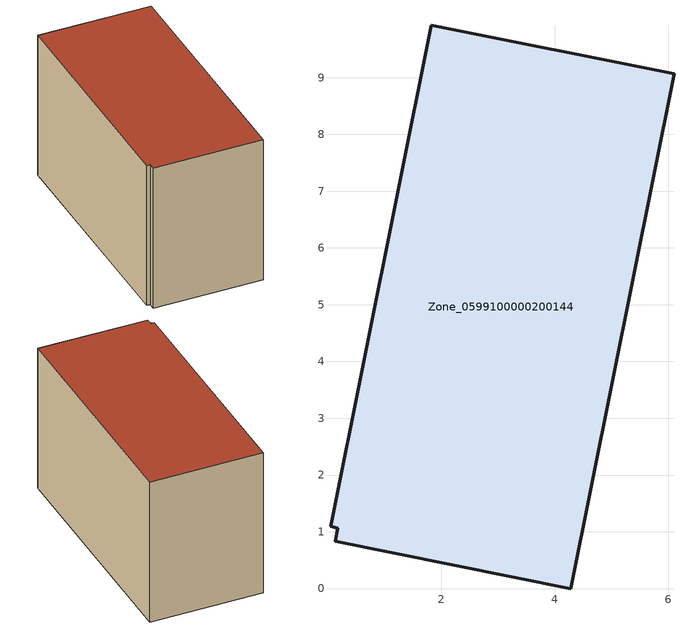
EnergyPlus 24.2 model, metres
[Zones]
Zone_0599100000200144
 floor ground (C_G): 0.18,1.06 0.05,1.1 1.82,9.92 6.1,9.07 4.28,0 0.13,0.83 z0
 wall outside (C_F): 4.28,0 6.1,9.07 1.82,9.92 0.05,1.1 0.18,1.06 0.13,0.83 4.28,0 z0:5.87
 roof outside (C_R): 0.18,1.06 0.13,0.83 4.28,0 6.1,9.07 1.82,9.92 0.05,1.1 z5.87
[BUILDING]
Pand.0599100000200144: North Axis=0; Terrain=City; Loads Convergence Tolerance Value=0.04; Temperature Convergence Tolerance Value=0.4; Solar Distribution=FullExterior; Maximum Number of Warmup Days=25; Minimum Number of Warmup Days=1
[Site:Location]
Rotterdam.The.Hague.AP_ZH_NLD Design_Conditions: Latitude=51.96; Longitude=4.45; Time Zone=1; Elevation=-4.5
[SITE:GROUNDTEMPERATURE:BUILDINGSURFACE]
18, 18, 18, 18, 18, 18, 18, 18, 18, 18, 18, 18
[MATERIAL] Thermal Absorptance=0.9; Solar Absorptance=0.7; Visible Absorptance=0.7
Name | Roughness | Thickness | Conductivity | Density | Specific Heat
G.TI.1965-1974 | MediumSmooth | 0.15 | 0.882353 | 540 | 1210
F.TI.1965-1974 | Rough | 0.3 | 0.697674 | 1920 | 840
R.TI.1965-1974 | MediumRough | 0.2 | 0.232558 | 1500 | 1000
[CONSTRUCTION]
C_G: G.TI.1965-1974
C_F: F.TI.1965-1974
C_R: R.TI.1965-1974
[ZONE]
Zone_0599100000200144: Type=1; Multiplier=1; Ceiling Height=Autocalculate; Volume=Autocalculate; Floor Area=autocalculate; Part of Total Floor Area=Yes
[ZONEINFILTRATION:DESIGNFLOWRATE]
Infil_Zone_0599100000200144: Zone or ZoneList or Space or SpaceList=Zone_0599100000200144; Schedule=AlwaysOn; Design Flow Rate Calculation Method=Flow/Area; Flow Rate per Floor Area=0.003; Constant Term Coefficient=1; Temperature Term Coefficient=0; Velocity Term Coefficient=0; Velocity Squared Term Coefficient=0
[HVACTEMPLATE:ZONE:IDEALLOADSAIRSYSTEM]
Zone_0599100000200144: Maximum Heating Supply Air Temperature=50; Minimum Cooling Supply Air Temperature=13; Maximum Heating Supply Air Humidity Ratio=0.0156; Minimum Cooling Supply Air Humidity Ratio=0.0077; Heating Limit=NoLimit; Cooling Limit=NoLimit; Dehumidification Control Type=ConstantSensibleHeatRatio; Cooling Sensible Heat Ratio=0.7; Dehumidification Setpoint=60; Humidification Control Type=None; Humidification Setpoint=30; Outdoor Air Method=None; Outdoor Air Flow Rate per Person=0.00944; Outdoor Air Flow Rate per Zone Floor Area=0; Outdoor Air Flow Rate per Zone=0; Demand Controlled Ventilation Type=None; Outdoor Air Economizer Type=NoEconomizer; Heat Recovery Type=None; Sensible Heat Recovery Effectiveness=0.7; Latent Heat Recovery Effectiveness=0.65
[ZONECONTROL:THERMOSTAT]
ThermostatControl_Zone_0599100000200144: Zone or ZoneList=Zone_0599100000200144; Control Type Schedule=DualSetpointControlType; Control 1=Thermostat_Zone_0599100000200144; Temperature Difference Between Cutout And Setpoint=0
[THERMOSTATSETPOINT:DUALSETPOINT]
Thermostat_Zone_0599100000200144: Heating Setpoint Temperature Schedule=HeatingSetpoint_Zone_0599100000200144; Cooling Setpoint Temperature Schedule=CoolingSetpoint_Zone_0599100000200144
[SCHEDULE:COMPACT]
HeatingSetpoint_Zone_0599100000200144: Through: 12/31, For: AllDays, Until: 24:00, 21
CoolingSetpoint_Zone_0599100000200144: Through: 12/31, For: AllDays, Until: 24:00, 24
DualSetpointControlType: Through: 12/31, For: AllDays, Until: 24:00, 4
AlwaysOn: Through: 12/31, For: AllDays, Until: 24:00, 1
